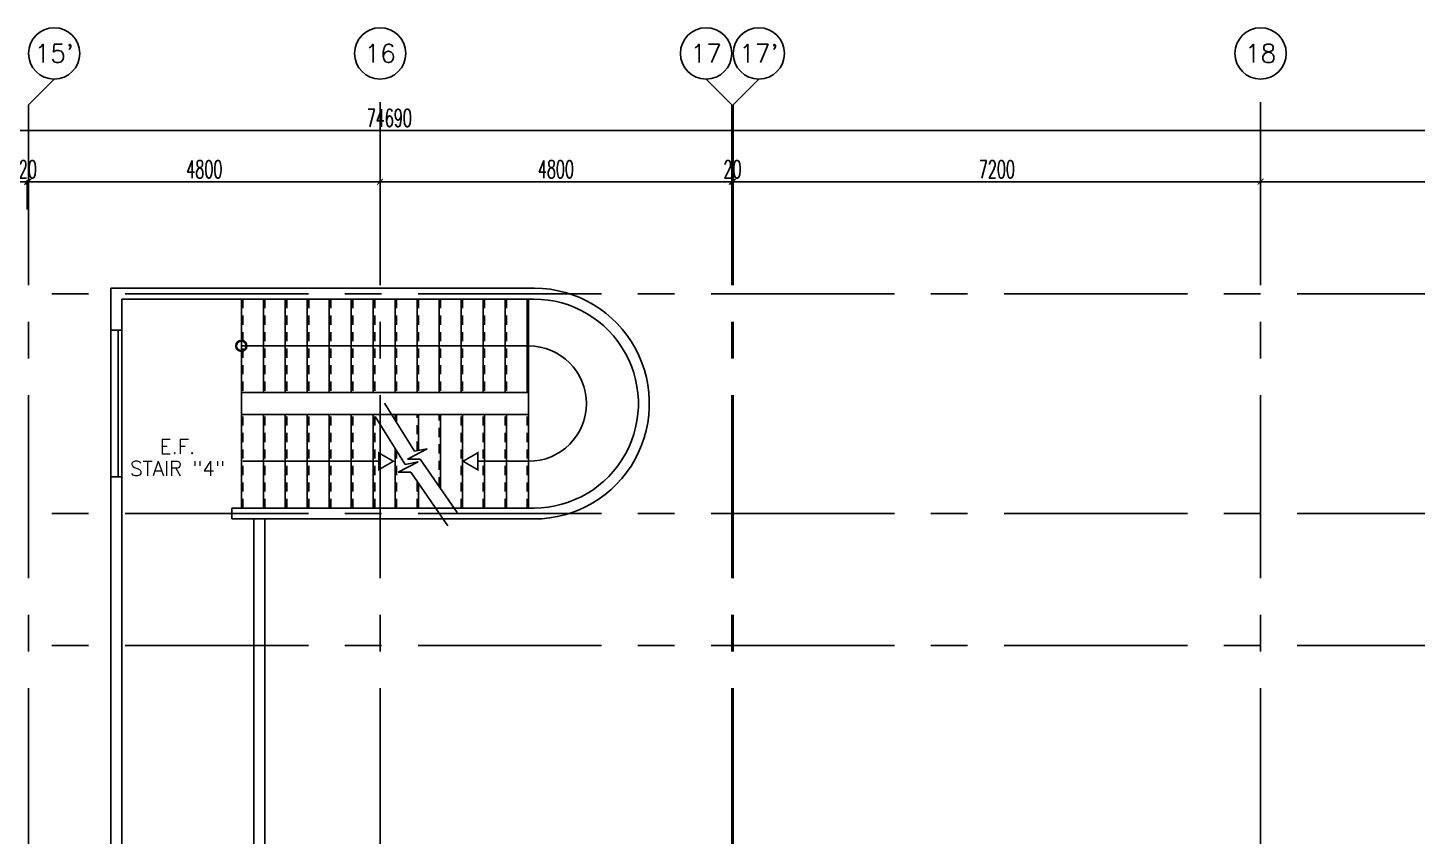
# Model space of a CAD drawing. Extents: x 88852.7 to 88945.7, y 39921.6 to 40001.1.
# Drawn here: x 88893.18 to 88912.15, y 39990.1 to 40001.13 of the extents above; entities that cross this region are included whole.
import ezdxf
from ezdxf.enums import TextEntityAlignment as Align

# ---------------------------------------------------------------- set-up
doc = ezdxf.new("R2010")
doc.units = 0
doc.header["$MEASUREMENT"] = 0
doc.header["$PDMODE"] = 34
doc.linetypes.add('CENTERX2', pattern=[4, 2.5, -0.5, 0.5, -0.5])
doc.linetypes.add('HIDDEN2', pattern=[0.1875, 0.125, -0.0625])
doc.layers.get('0').update_dxf_attribs({"color": 11, "linetype": 'CONTINUOUS'})
doc.layers.get('DEFPOINTS').update_dxf_attribs({"color": 11, "linetype": 'CONTINUOUS'})
for name, color, linetype in [('AX-CR', 11, 'CONTINUOUS'), ('AX-DIM', 11, 'CONTINUOUS'), ('AX-TXT', 11, 'CONTINUOUS'), ('AXES', 11, 'CENTERX2'), ('RM-NAME', 11, 'CONTINUOUS'), ('ROOF', 11, 'CONTINUOUS'), ('STR', 11, 'CONTINUOUS'), ('WALL', 11, 'CONTINUOUS'), ('WIN', 11, 'CONTINUOUS')]:
    doc.layers.add(name, color=color, linetype=linetype)
doc.styles.add('ROMANS', font='ROMANS.shx', dxfattribs={"width": 0.6})
doc.dimstyles.new('DIM-OUT', dxfattribs={"dimscale": 0, "dimtxt": 0.24, "dimasz": 0.08, "dimexe": 0.02, "dimexo": 0.02, "dimgap": 0.05, "dimtad": 1, "dimdec": 0, "dimlfac": 1000, "dimzin": 0, "dimdsep": 46, "dimtxsty": 'ROMANS', "dimblk1": 'ARCHTICK', "dimblk2": 'ARCHTICK', "dimsah": 1, "dimcen": 0.01, "dimdle": 0.08, "dimclrd": 7, "dimclre": 7, "dimclrt": 2, "dimadec": 0, "dimazin": 0, "dimtp": 2, "dimtm": 2, "dimtfac": 0.114286, "dimtdec": 0, "dimtix": 1, "dimtmove": 2, "dimatfit": 3, "dimldrblk": 'ARCHTICK', "dimfxl": 0, "dimtolj": 1, "dimtzin": 0, "dimarcsym": 0})

# ---------------------------------------------------------------- blocks, each defined once
blk = doc.blocks.new('_ARCHTICK')
at = {"color": 0, "linetype": 'ByBlock', "const_width": 0.15}
blk.add_lwpolyline([(-0.5, -0.5), (0.5, 0.5)], dxfattribs=at)
blk = doc.blocks.new('*D118')
at = {"layer": 'AX-DIM', "color": 7, "lineweight": -2}
for p, q in [((88860.69, 39999.728), (88935.54, 39999.728)), ((88860.77, 39995.09), (88860.77, 39999.748)), ((88935.46, 39987.57), (88935.46, 39999.748))]:
    blk.add_line(p, q, dxfattribs=at)
at = {"layer": 'DEFPOINTS', "color": 0}
for p in [(88935.46, 39999.728), (88860.77, 39995.07), (88935.46, 39987.55)]:
    blk.add_point(p, dxfattribs=at)
at = {"layer": 'AX-DIM', "color": 7, "lineweight": -2, "xscale": 0.08, "yscale": 0.08, "zscale": 0.08, "rotation": 180}
blk.add_blockref('_ARCHTICK', (88860.77, 39999.728), dxfattribs=at)
at = {"layer": 'AX-DIM', "color": 7, "lineweight": -2, "xscale": 0.08, "yscale": 0.08, "zscale": 0.08}
blk.add_blockref('_ARCHTICK', (88935.46, 39999.728), dxfattribs=at)
at = {"layer": 'AX-DIM', "color": 2, "insert": (88898.115, 39999.898), "char_height": 0.24, "attachment_point": 5, "style": 'ROMANS'}
blk.add_mtext('\\A1;74690', dxfattribs=at)
blk = doc.blocks.new('*D152')
at = {"layer": 'AX-DIM', "color": 7, "lineweight": -2}
for p, q in [((88902.79, 39999.028), (88902.71, 39999.028)), ((88902.79, 39998.648), (88902.79, 39999.048)), ((88902.79, 39999.028), (88902.81, 39999.028)), ((88902.81, 39998.648), (88902.81, 39999.048)), ((88902.81, 39999.028), (88902.89, 39999.028))]:
    blk.add_line(p, q, dxfattribs=at)
at = {"layer": 'DEFPOINTS', "color": 0}
for p in [(88902.81, 39999.028), (88902.79, 39998.628), (88902.81, 39998.628)]:
    blk.add_point(p, dxfattribs=at)
at = {"layer": 'AX-DIM', "color": 7, "lineweight": -2, "xscale": 0.08, "yscale": 0.08, "zscale": 0.08}
blk.add_blockref('_ARCHTICK', (88902.79, 39999.028), dxfattribs=at)
at = {"layer": 'AX-DIM', "color": 7, "lineweight": -2, "xscale": 0.08, "yscale": 0.08, "zscale": 0.08, "rotation": 180}
blk.add_blockref('_ARCHTICK', (88902.81, 39999.028), dxfattribs=at)
at = {"layer": 'AX-DIM', "color": 2, "insert": (88902.8, 39999.198), "char_height": 0.24, "attachment_point": 5, "style": 'ROMANS'}
blk.add_mtext('\\A1;20', dxfattribs=at)
blk = doc.blocks.new('*D151')
at = {"layer": 'AX-DIM', "color": 7, "lineweight": -2}
for p, q in [((88902.73, 39999.028), (88910.09, 39999.028)), ((88902.81, 39998.648), (88902.81, 39999.048)), ((88910.01, 39998.648), (88910.01, 39999.048))]:
    blk.add_line(p, q, dxfattribs=at)
at = {"layer": 'DEFPOINTS', "color": 0}
for p in [(88910.01, 39999.028), (88902.81, 39998.628), (88910.01, 39998.628)]:
    blk.add_point(p, dxfattribs=at)
at = {"layer": 'AX-DIM', "color": 7, "lineweight": -2, "xscale": 0.08, "yscale": 0.08, "zscale": 0.08, "rotation": 180}
blk.add_blockref('_ARCHTICK', (88902.81, 39999.028), dxfattribs=at)
at = {"layer": 'AX-DIM', "color": 7, "lineweight": -2, "xscale": 0.08, "yscale": 0.08, "zscale": 0.08}
blk.add_blockref('_ARCHTICK', (88910.01, 39999.028), dxfattribs=at)
at = {"layer": 'AX-DIM', "color": 2, "insert": (88906.41, 39999.198), "char_height": 0.24, "attachment_point": 5, "style": 'ROMANS'}
blk.add_mtext('\\A1;7200', dxfattribs=at)
blk = doc.blocks.new('*D150')
at = {"layer": 'AX-DIM', "color": 7, "lineweight": -2}
for p, q in [((88909.93, 39999.028), (88917.29, 39999.028)), ((88910.01, 39998.648), (88910.01, 39999.048)), ((88917.21, 39998.648), (88917.21, 39999.048))]:
    blk.add_line(p, q, dxfattribs=at)
at = {"layer": 'DEFPOINTS', "color": 0}
for p in [(88917.21, 39999.028), (88910.01, 39998.628), (88917.21, 39998.628)]:
    blk.add_point(p, dxfattribs=at)
at = {"layer": 'AX-DIM', "color": 7, "lineweight": -2, "xscale": 0.08, "yscale": 0.08, "zscale": 0.08, "rotation": 180}
blk.add_blockref('_ARCHTICK', (88910.01, 39999.028), dxfattribs=at)
at = {"layer": 'AX-DIM', "color": 7, "lineweight": -2, "xscale": 0.08, "yscale": 0.08, "zscale": 0.08}
blk.add_blockref('_ARCHTICK', (88917.21, 39999.028), dxfattribs=at)
at = {"layer": 'AX-DIM', "color": 2, "insert": (88913.61, 39999.198), "char_height": 0.24, "attachment_point": 5, "style": 'ROMANS'}
blk.add_mtext('\\A1;7200', dxfattribs=at)
blk = doc.blocks.new('*D149')
at = {"layer": 'AX-DIM', "color": 7, "lineweight": -2}
for p, q in [((88893.17, 39999.028), (88893.09, 39999.028)), ((88893.17, 39998.648), (88893.17, 39999.048)), ((88893.17, 39999.028), (88893.19, 39999.028)), ((88893.19, 39998.648), (88893.19, 39999.048)), ((88893.19, 39999.028), (88893.27, 39999.028))]:
    blk.add_line(p, q, dxfattribs=at)
at = {"layer": 'DEFPOINTS', "color": 0}
for p in [(88893.19, 39999.028), (88893.17, 39998.628), (88893.19, 39998.628)]:
    blk.add_point(p, dxfattribs=at)
at = {"layer": 'AX-DIM', "color": 7, "lineweight": -2, "xscale": 0.08, "yscale": 0.08, "zscale": 0.08}
blk.add_blockref('_ARCHTICK', (88893.17, 39999.028), dxfattribs=at)
at = {"layer": 'AX-DIM', "color": 7, "lineweight": -2, "xscale": 0.08, "yscale": 0.08, "zscale": 0.08, "rotation": 180}
blk.add_blockref('_ARCHTICK', (88893.19, 39999.028), dxfattribs=at)
at = {"layer": 'AX-DIM', "color": 2, "insert": (88893.18, 39999.198), "char_height": 0.24, "attachment_point": 5, "style": 'ROMANS'}
blk.add_mtext('\\A1;20', dxfattribs=at)
blk = doc.blocks.new('*D148')
at = {"layer": 'AX-DIM', "color": 7, "lineweight": -2}
for p, q in [((88893.11, 39999.028), (88898.07, 39999.028)), ((88893.19, 39998.648), (88893.19, 39999.048)), ((88897.99, 39998.648), (88897.99, 39999.048))]:
    blk.add_line(p, q, dxfattribs=at)
at = {"layer": 'DEFPOINTS', "color": 0}
for p in [(88897.99, 39999.028), (88893.19, 39998.628), (88897.99, 39998.628)]:
    blk.add_point(p, dxfattribs=at)
at = {"layer": 'AX-DIM', "color": 7, "lineweight": -2, "xscale": 0.08, "yscale": 0.08, "zscale": 0.08, "rotation": 180}
blk.add_blockref('_ARCHTICK', (88893.19, 39999.028), dxfattribs=at)
at = {"layer": 'AX-DIM', "color": 7, "lineweight": -2, "xscale": 0.08, "yscale": 0.08, "zscale": 0.08}
blk.add_blockref('_ARCHTICK', (88897.99, 39999.028), dxfattribs=at)
at = {"layer": 'AX-DIM', "color": 2, "insert": (88895.59, 39999.198), "char_height": 0.24, "attachment_point": 5, "style": 'ROMANS'}
blk.add_mtext('\\A1;4800', dxfattribs=at)
blk = doc.blocks.new('*D146')
at = {"layer": 'AX-DIM', "color": 7, "lineweight": -2}
for p, q in [((88885.89, 39999.028), (88893.25, 39999.028)), ((88885.97, 39998.648), (88885.97, 39999.048)), ((88893.17, 39998.648), (88893.17, 39999.048))]:
    blk.add_line(p, q, dxfattribs=at)
at = {"layer": 'DEFPOINTS', "color": 0}
for p in [(88893.17, 39999.028), (88885.97, 39998.628), (88893.17, 39998.628)]:
    blk.add_point(p, dxfattribs=at)
at = {"layer": 'AX-DIM', "color": 7, "lineweight": -2, "xscale": 0.08, "yscale": 0.08, "zscale": 0.08, "rotation": 180}
blk.add_blockref('_ARCHTICK', (88885.97, 39999.028), dxfattribs=at)
at = {"layer": 'AX-DIM', "color": 7, "lineweight": -2, "xscale": 0.08, "yscale": 0.08, "zscale": 0.08}
blk.add_blockref('_ARCHTICK', (88893.17, 39999.028), dxfattribs=at)
at = {"layer": 'AX-DIM', "color": 2, "insert": (88889.57, 39999.198), "char_height": 0.24, "attachment_point": 5, "style": 'ROMANS'}
blk.add_mtext('\\A1;7200', dxfattribs=at)
blk = doc.blocks.new('*D145')
at = {"layer": 'AX-DIM', "color": 7, "lineweight": -2}
for p, q in [((88897.91, 39999.028), (88902.87, 39999.028)), ((88897.99, 39998.648), (88897.99, 39999.048)), ((88902.79, 39998.648), (88902.79, 39999.048))]:
    blk.add_line(p, q, dxfattribs=at)
at = {"layer": 'DEFPOINTS', "color": 0}
for p in [(88902.79, 39999.028), (88897.99, 39998.628), (88902.79, 39998.628)]:
    blk.add_point(p, dxfattribs=at)
at = {"layer": 'AX-DIM', "color": 7, "lineweight": -2, "xscale": 0.08, "yscale": 0.08, "zscale": 0.08, "rotation": 180}
blk.add_blockref('_ARCHTICK', (88897.99, 39999.028), dxfattribs=at)
at = {"layer": 'AX-DIM', "color": 7, "lineweight": -2, "xscale": 0.08, "yscale": 0.08, "zscale": 0.08}
blk.add_blockref('_ARCHTICK', (88902.79, 39999.028), dxfattribs=at)
at = {"layer": 'AX-DIM', "color": 2, "insert": (88900.39, 39999.198), "char_height": 0.24, "attachment_point": 5, "style": 'ROMANS'}
blk.add_mtext('\\A1;4800', dxfattribs=at)
blk = doc.blocks.new('AXU')
at = {"layer": 'AX-CR'}
blk.add_circle((0, 350), 350, dxfattribs=at)
at = {"layer": 'AX-TXT', "style": 'ROMANS'}
blk.add_attdef('AX', text='', height=250, dxfattribs=at).set_placement((0, 350), align=Align.MIDDLE)

msp = doc.modelspace()

# ---------------------------------------------------------------- linework, layer by layer
for p, q in [((88898.0495, 39996.0035), (88898.4587, 39995.3483)), ((88897.9227, 39995.8253), (88898.3319, 39995.17)), ((88898.634, 39995.3834), (88898.3652, 39995.243)), ((88898.4587, 39995.3483), (88898.634, 39995.3834)), ((88898.5073, 39995.2051), (88898.2384, 39995.0647)), ((88898.3319, 39995.17), (88898.5073, 39995.2051)), ((88898.3652, 39995.243), (88898.5355, 39995.243)), ((88898.5355, 39995.243), (88899.0432, 39994.5117)), ((88898.2384, 39995.0647), (88898.4087, 39995.0647)), ((88898.4087, 39995.0647), (88898.9164, 39994.3334))]:
    msp.add_line(p, q)
at = {"layer": 'AXES'}
for p, q in [((88893.1903, 40000.0779), (88893.5403, 40000.4279)), ((88897.9903, 39921.6153), (88897.9903, 40000.4279)), ((88902.7903, 40000.0779), (88902.4403, 40000.4279)), ((88902.8103, 40000.0779), (88903.1603, 40000.4279)), ((88910.0103, 39921.6153), (88910.0103, 40000.4279)), ((88893.1903, 39921.6153), (88893.1903, 40000.0779)), ((88902.7903, 39921.6153), (88902.7903, 40000.0779)), ((88902.8103, 39921.6153), (88902.8103, 40000.0779)), ((88945.0103, 39997.4996), (88876.9703, 39997.4996)), ((88945.0103, 39994.4996), (88876.9703, 39994.4996)), ((88945.0103, 39992.6996), (88876.9703, 39992.6996))]:
    msp.add_line(p, q, dxfattribs=at)
at = {"layer": 'ROOF'}
for p, q in [((88896.0955, 39996.1496), (88896.0955, 39995.8496)), ((88900.0155, 39996.1496), (88896.0955, 39996.1496)), ((88900.0155, 39995.8496), (88900.0155, 39996.1496)), ((88900.0155, 39995.8496), (88896.0955, 39995.8496)), ((88894.4653, 39994.9996), (88894.4653, 39979.7496)), ((88894.3153, 39994.4246), (88894.3153, 39979.7496)), ((88896.2653, 39994.4246), (88896.2653, 39979.7496)), ((88896.4153, 39994.4246), (88896.4153, 39979.8496))]:
    msp.add_line(p, q, dxfattribs=at)
at = {"layer": 'STR'}
for p, q in [((88896.0955, 39997.4246), (88896.0955, 39996.1496)), ((88896.3955, 39997.4246), (88896.3955, 39996.1496)), ((88896.6955, 39997.4246), (88896.6955, 39996.1496)), ((88896.9955, 39997.4246), (88896.9955, 39996.1496)), ((88897.2955, 39997.4246), (88897.2955, 39996.1496)), ((88897.5955, 39997.4246), (88897.5955, 39996.1496)), ((88897.8955, 39997.4246), (88897.8955, 39996.1496)), ((88898.1955, 39997.4246), (88898.1955, 39996.1496)), ((88898.4955, 39997.4246), (88898.4955, 39996.1496)), ((88898.7955, 39997.4246), (88898.7955, 39996.1496)), ((88899.0955, 39997.4246), (88899.0955, 39996.1496)), ((88899.3955, 39997.4246), (88899.3955, 39996.1496)), ((88899.6955, 39997.4246), (88899.6955, 39996.1496)), ((88899.9955, 39997.4246), (88899.9955, 39996.1496)), ((88900.0155, 39997.4246), (88900.0155, 39996.1496)), ((88896.0955, 39996.7871), (88900.0179, 39996.7871)), ((88896.0955, 39994.5746), (88896.0955, 39995.8496)), ((88896.3955, 39994.5746), (88896.3955, 39995.8496)), ((88896.6955, 39994.5746), (88896.6955, 39995.8496)), ((88896.9955, 39994.5746), (88896.9955, 39995.8496)), ((88897.2955, 39994.5746), (88897.2955, 39995.8496)), ((88897.5955, 39994.5746), (88897.5955, 39995.8496)), ((88897.8955, 39994.5746), (88897.8955, 39995.8496)), ((88898.1955, 39995.7698), (88898.1955, 39995.8496)), ((88898.1955, 39995.7698), (88898.1955, 39995.8496)), ((88898.2155, 39995.7378), (88898.2155, 39995.8496)), ((88898.2155, 39995.7378), (88898.2155, 39995.8496)), ((88898.5155, 39995.3596), (88898.5155, 39995.8496)), ((88898.8155, 39994.8397), (88898.8155, 39995.8496)), ((88899.1155, 39994.5746), (88899.1155, 39995.8496)), ((88899.4155, 39994.5746), (88899.4155, 39995.8496)), ((88899.7155, 39994.5746), (88899.7155, 39995.8496)), ((88900.0155, 39994.5746), (88900.0155, 39995.8496)), ((88898.1955, 39994.5746), (88898.1955, 39995.3885)), ((88897.9704, 39995.2121), (88896.1155, 39995.2121)), ((88899.3223, 39995.2121), (88900.0179, 39995.2121)), ((88898.5155, 39994.5746), (88898.5155, 39994.9109))]:
    msp.add_line(p, q, dxfattribs=at)
at = {"layer": 'STR', "linetype": 'HIDDEN2'}
for p, q in [((88896.1155, 39997.4246), (88896.1155, 39996.1496)), ((88896.4155, 39997.4246), (88896.4155, 39996.1496)), ((88896.7155, 39997.4246), (88896.7155, 39996.1496)), ((88897.0155, 39997.4246), (88897.0155, 39996.1496)), ((88897.3155, 39997.4246), (88897.3155, 39996.1496)), ((88897.6155, 39997.4246), (88897.6155, 39996.1496)), ((88897.9155, 39997.4246), (88897.9155, 39996.1496)), ((88898.2155, 39997.4246), (88898.2155, 39996.1496)), ((88898.5155, 39997.4246), (88898.5155, 39996.1496)), ((88898.8155, 39997.4246), (88898.8155, 39996.1496)), ((88899.1155, 39997.4246), (88899.1155, 39996.1496)), ((88899.4155, 39997.4246), (88899.4155, 39996.1496)), ((88899.7155, 39997.4246), (88899.7155, 39996.1496)), ((88899.9955, 39997.4246), (88899.9955, 39996.1496)), ((88900.0155, 39997.4246), (88900.0155, 39996.1496)), ((88896.1155, 39994.5746), (88896.1155, 39995.8496)), ((88896.4155, 39994.5746), (88896.4155, 39995.8496)), ((88896.7155, 39994.5746), (88896.7155, 39995.8496)), ((88897.0155, 39994.5746), (88897.0155, 39995.8496)), ((88897.3155, 39994.5746), (88897.3155, 39995.8496)), ((88897.6155, 39994.5746), (88897.6155, 39995.8496)), ((88897.9155, 39994.5746), (88897.9155, 39995.8496)), ((88898.4955, 39995.3556), (88898.4955, 39995.8496)), ((88898.7955, 39994.8685), (88898.7955, 39995.8496)), ((88899.0955, 39994.5746), (88899.0955, 39995.8496)), ((88899.3955, 39994.5746), (88899.3955, 39995.8496)), ((88899.6955, 39994.5746), (88899.6955, 39995.8496)), ((88899.9955, 39994.5746), (88899.9955, 39995.8496)), ((88898.2155, 39994.5746), (88898.2155, 39995.3565)), ((88898.4955, 39994.5746), (88898.4955, 39994.9397))]:
    msp.add_line(p, q, dxfattribs=at)
at = {"layer": 'STR', "const_width": 0.0215}
for points in [[(88897.9704, 39995.3275), (88897.9704, 39995.0966), (88898.1704, 39995.2121)], [(88899.3223, 39995.3275), (88899.3223, 39995.0966), (88899.1223, 39995.2121)]]:
    msp.add_lwpolyline(points, close=True, dxfattribs=at)
at = {"layer": 'STR'}
for radius in [0.075, 0.065]:
    msp.add_circle((88896.0955, 39996.7871), radius, dxfattribs=at)
msp.add_arc((88900.0179, 39995.9996), 0.7875, 270, 90, dxfattribs=at)
at = {"layer": 'WALL'}
for p, q in [((88894.3153, 39997.5746), (88894.3153, 39996.9996)), ((88900.0908, 39997.5746), (88894.3153, 39997.5746)), ((88894.4653, 39997.4246), (88894.4653, 39996.9996)), ((88900.0908, 39997.4246), (88894.4653, 39997.4246)), ((88894.3153, 39996.9996), (88894.4653, 39996.9996)), ((88894.3153, 39994.9996), (88894.3153, 39994.4246)), ((88894.3153, 39994.9996), (88894.4653, 39994.9996)), ((88895.9653, 39994.5746), (88895.9653, 39994.4246)), ((88900.0908, 39994.5746), (88895.9653, 39994.5746)), ((88900.0908, 39994.4246), (88895.9653, 39994.4246))]:
    msp.add_line(p, q, dxfattribs=at)
for radius, end in [(1.575, 93.47026), (1.425, 93.83607)]:
    msp.add_arc((88900.0908, 39995.9996), radius, 269.99997, end, dxfattribs=at)
at = {"layer": 'WIN'}
for p, q in [((88894.3153, 39996.9996), (88894.3153, 39994.9996)), ((88894.4153, 39996.9996), (88894.4153, 39994.9996)), ((88894.4653, 39996.9996), (88894.4653, 39994.9996))]:
    msp.add_line(p, q, dxfattribs=at)

# ---------------------------------------------------------------- block references
at = {"layer": 'AXES', "xscale": 0.001, "yscale": 0.001, "zscale": 0.001}
for p, values in [((88893.5403, 40000.4279), {'AX': "15'"}), ((88897.9903, 40000.4279), {'AX': '16'}), ((88902.4403, 40000.4279), {'AX': '17'}), ((88903.1603, 40000.4279), {'AX': "17'"}), ((88910.0103, 40000.4279), {'AX': '18'})]:
    msp.add_blockref('AXU', p, dxfattribs=at).add_auto_attribs(values)

# ---------------------------------------------------------------- texts
at = {"layer": 'RM-NAME', "style": 'ROMANS'}
for s, p in [('E.F.', (88895.2232, 39995.4152)), ('STAIR "4"', (88895.2232, 39995.1152))]:
    msp.add_text(s, height=0.2, dxfattribs=at).set_placement(p, align=Align.MIDDLE)

# ---------------------------------------------------------------- dimensions: what is measured, and where the dimension line sits
at = {"layer": 'AX-DIM'}
for base, p1, p2, picture, middle in [((88935.4603, 39999.7279), (88860.7703, 39995.0699), (88935.4603, 39987.5496), '*D118', (88898.1153, 39999.8979)), ((88893.1703, 39999.0279), (88885.9703, 39998.6279), (88893.1703, 39998.6279), '*D146', (88889.5703, 39999.1979)), ((88893.1903, 39999.0279), (88893.1703, 39998.6279), (88893.1903, 39998.6279), '*D149', (88893.1803, 39999.1979)), ((88897.9903, 39999.0279), (88893.1903, 39998.6279), (88897.9903, 39998.6279), '*D148', (88895.5903, 39999.1979)), ((88902.7903, 39999.0279), (88897.9903, 39998.6279), (88902.7903, 39998.6279), '*D145', (88900.3903, 39999.1979)), ((88902.8103, 39999.0279), (88902.7903, 39998.6279), (88902.8103, 39998.6279), '*D152', (88902.8003, 39999.1979)), ((88910.0103, 39999.0279), (88902.8103, 39998.6279), (88910.0103, 39998.6279), '*D151', (88906.4103, 39999.1979)), ((88917.2103, 39999.0279), (88910.0103, 39998.6279), (88917.2103, 39998.6279), '*D150', (88913.6103, 39999.1979))]:
    dim = msp.add_linear_dim(base=base, p1=p1, p2=p2, dimstyle='DIM-OUT', override={"dimscale": 1}, dxfattribs=at)
    dim.commit()
    dim.dimension.update_dxf_attribs({"geometry": picture, "text_midpoint": middle})

doc.saveas('drawing.dxf')
